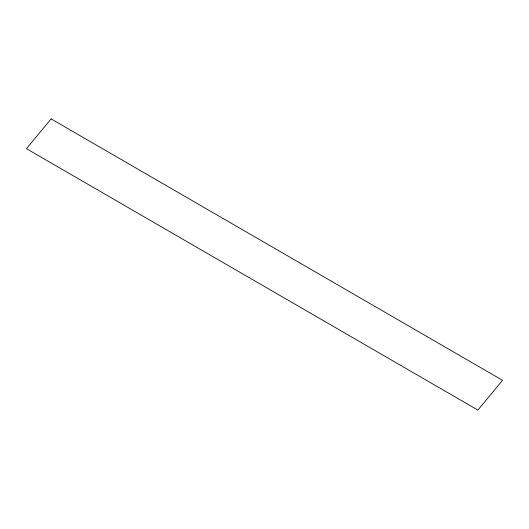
<?xml version="1.0" encoding="UTF-8"?>
<svg xmlns="http://www.w3.org/2000/svg" width="529" height="529" viewBox="0 0 529 529"><rect width="100%" height="100%" fill="white"/><g stroke="black" fill="none" stroke-linecap="round" stroke-linejoin="round"><path stroke-width="0.79" d="M51.134 118.913L26.45 148.682L477.866 410.087L502.55 380.318L51.134 118.913"/></g></svg>
